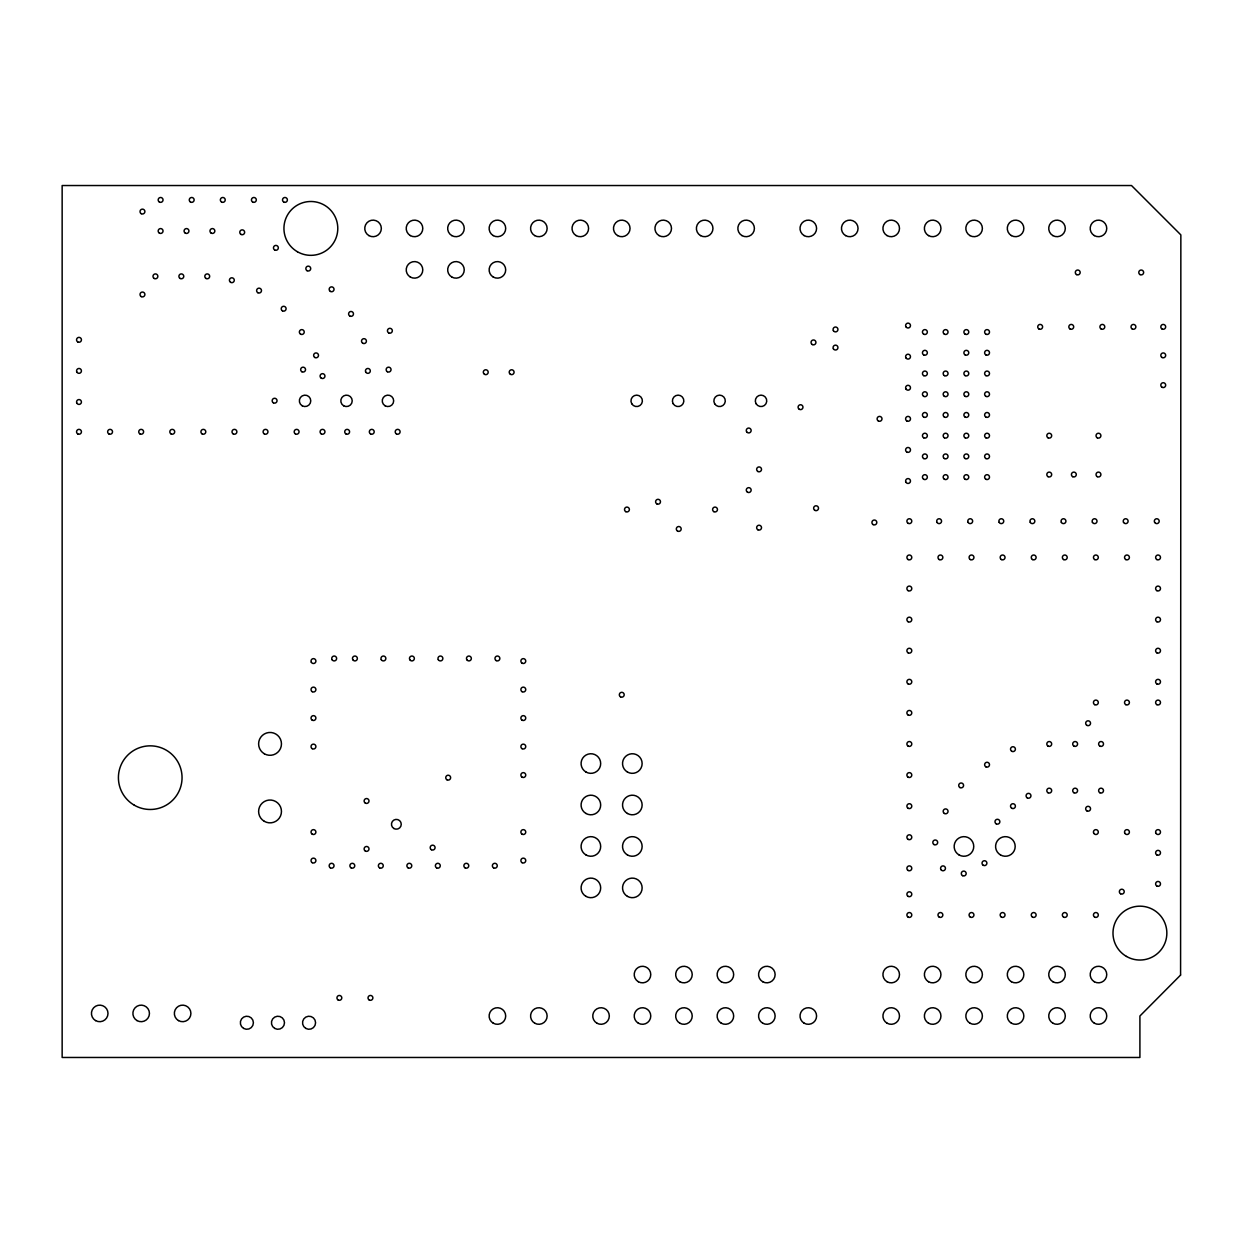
<?xml version="1.0" encoding="UTF-8"?>
<svg xmlns="http://www.w3.org/2000/svg" width="1243" height="1243" viewBox="0 0 1243 1243"><rect width="100%" height="100%" fill="white"/><g stroke="black" fill="none" stroke-linecap="round" stroke-linejoin="round"><path stroke-width="1.5" d="M1180.586 975.071L1139.909 1016.013L1139.909 1057.467L62.15 1057.467L62.15 185.533L1131.503 185.533L1180.85 234.896L1180.586 975.071M1126.453 956.426A26.926 26.926 0 0 0 1166.851 933.105A26.926 26.926 0 0 0 1126.453 909.783A26.926 26.926 0 0 0 1126.453 956.426M297.403 251.739A26.926 26.926 0 0 0 337.785 228.417A26.926 26.926 0 0 0 297.403 205.095A26.926 26.926 0 0 0 297.403 251.739M134.322 805.215A31.821 31.821 0 0 0 182.053 777.652A31.821 31.821 0 0 0 134.322 750.104A31.821 31.821 0 0 0 134.322 805.215M1076.516 274.579A2.455 2.455 0 0 0 1080.183 272.466A2.455 2.455 0 0 0 1076.516 270.337A2.455 2.455 0 0 0 1076.516 274.579M338.143 999.994A2.455 2.455 0 0 0 341.809 997.88A2.455 2.455 0 0 0 338.143 995.767A2.455 2.455 0 0 0 338.143 999.994M365.333 803.102A2.455 2.455 0 0 0 369.016 800.974A2.455 2.455 0 0 0 365.333 798.861A2.455 2.455 0 0 0 365.333 803.102M365.333 851.035A2.455 2.455 0 0 0 369.016 848.907A2.455 2.455 0 0 0 365.333 846.794A2.455 2.455 0 0 0 365.333 851.035M1097.243 437.8A2.455 2.455 0 0 0 1100.91 435.671A2.455 2.455 0 0 0 1097.243 433.558A2.455 2.455 0 0 0 1097.243 437.8M1048.02 437.8A2.455 2.455 0 0 0 1051.687 435.671A2.455 2.455 0 0 0 1048.02 433.558A2.455 2.455 0 0 0 1048.02 437.8M1048.02 476.659A2.455 2.455 0 0 0 1051.687 474.531A2.455 2.455 0 0 0 1048.02 472.418A2.455 2.455 0 0 0 1048.02 476.659M1097.243 476.659A2.455 2.455 0 0 0 1100.91 474.531A2.455 2.455 0 0 0 1097.243 472.418A2.455 2.455 0 0 0 1097.243 476.659M1072.631 476.659A2.455 2.455 0 0 0 1076.298 474.531A2.455 2.455 0 0 0 1072.631 472.418A2.455 2.455 0 0 0 1072.631 476.659M878.319 420.957A2.455 2.455 0 0 0 882.002 418.829A2.455 2.455 0 0 0 878.319 416.716A2.455 2.455 0 0 0 878.319 420.957M833.385 330.669A2.455 2.455 0 0 0 837.627 330.669A2.455 2.455 0 0 0 835.498 327.002A2.455 2.455 0 0 0 833.385 330.669M985.839 458.527A2.455 2.455 0 0 0 989.506 456.399A2.455 2.455 0 0 0 985.839 454.285A2.455 2.455 0 0 0 985.839 458.527M985.839 437.8A2.455 2.455 0 0 0 989.506 435.671A2.455 2.455 0 0 0 985.839 433.558A2.455 2.455 0 0 0 985.839 437.8M985.839 417.073A2.455 2.455 0 0 0 989.506 414.944A2.455 2.455 0 0 0 985.839 412.831A2.455 2.455 0 0 0 985.839 417.073M985.839 396.346A2.455 2.455 0 0 0 989.506 394.217A2.455 2.455 0 0 0 985.839 392.104A2.455 2.455 0 0 0 985.839 396.346M985.839 375.619A2.455 2.455 0 0 0 989.506 373.49A2.455 2.455 0 0 0 985.839 371.377A2.455 2.455 0 0 0 985.839 375.619M985.839 354.892A2.455 2.455 0 0 0 989.506 352.763A2.455 2.455 0 0 0 985.839 350.65A2.455 2.455 0 0 0 985.839 354.892M985.839 334.165A2.455 2.455 0 0 0 989.506 332.052A2.455 2.455 0 0 0 985.839 329.923A2.455 2.455 0 0 0 985.839 334.165M985.839 479.254A2.455 2.455 0 0 0 989.506 477.126A2.455 2.455 0 0 0 985.839 475.012A2.455 2.455 0 0 0 985.839 479.254M923.658 458.527A2.455 2.455 0 0 0 927.34 456.399A2.455 2.455 0 0 0 923.658 454.285A2.455 2.455 0 0 0 923.658 458.527M923.658 437.8A2.455 2.455 0 0 0 927.34 435.671A2.455 2.455 0 0 0 923.658 433.558A2.455 2.455 0 0 0 923.658 437.8M923.658 417.073A2.455 2.455 0 0 0 927.34 414.944A2.455 2.455 0 0 0 923.658 412.831A2.455 2.455 0 0 0 923.658 417.073M923.658 396.346A2.455 2.455 0 0 0 927.34 394.217A2.455 2.455 0 0 0 923.658 392.104A2.455 2.455 0 0 0 923.658 396.346M923.658 375.619A2.455 2.455 0 0 0 927.34 373.49A2.455 2.455 0 0 0 923.658 371.377A2.455 2.455 0 0 0 923.658 375.619M923.658 354.892A2.455 2.455 0 0 0 927.34 352.763A2.455 2.455 0 0 0 923.658 350.65A2.455 2.455 0 0 0 923.658 354.892M923.658 334.165A2.455 2.455 0 0 0 927.34 332.052A2.455 2.455 0 0 0 923.658 329.923A2.455 2.455 0 0 0 923.658 334.165M923.658 479.254A2.455 2.455 0 0 0 927.34 477.126A2.455 2.455 0 0 0 923.658 475.012A2.455 2.455 0 0 0 923.658 479.254M944.385 458.527A2.455 2.455 0 0 0 948.052 456.399A2.455 2.455 0 0 0 944.385 454.285A2.455 2.455 0 0 0 944.385 458.527M944.385 437.8A2.455 2.455 0 0 0 948.052 435.671A2.455 2.455 0 0 0 944.385 433.558A2.455 2.455 0 0 0 944.385 437.8M944.385 417.073A2.455 2.455 0 0 0 948.052 414.944A2.455 2.455 0 0 0 944.385 412.831A2.455 2.455 0 0 0 944.385 417.073M944.385 396.346A2.455 2.455 0 0 0 948.052 394.217A2.455 2.455 0 0 0 944.385 392.104A2.455 2.455 0 0 0 944.385 396.346M944.385 375.619A2.455 2.455 0 0 0 948.052 373.49A2.455 2.455 0 0 0 944.385 371.377A2.455 2.455 0 0 0 944.385 375.619M944.385 334.165A2.455 2.455 0 0 0 948.052 332.052A2.455 2.455 0 0 0 944.385 329.923A2.455 2.455 0 0 0 944.385 334.165M944.385 479.254A2.455 2.455 0 0 0 948.052 477.126A2.455 2.455 0 0 0 944.385 475.012A2.455 2.455 0 0 0 944.385 479.254M965.112 458.527A2.455 2.455 0 0 0 968.779 456.399A2.455 2.455 0 0 0 965.112 454.285A2.455 2.455 0 0 0 965.112 458.527M965.112 437.8A2.455 2.455 0 0 0 968.779 435.671A2.455 2.455 0 0 0 965.112 433.558A2.455 2.455 0 0 0 965.112 437.8M965.112 417.073A2.455 2.455 0 0 0 968.779 414.944A2.455 2.455 0 0 0 965.112 412.831A2.455 2.455 0 0 0 965.112 417.073M965.112 396.346A2.455 2.455 0 0 0 968.779 394.217A2.455 2.455 0 0 0 965.112 392.104A2.455 2.455 0 0 0 965.112 396.346M965.112 375.619A2.455 2.455 0 0 0 968.779 373.49A2.455 2.455 0 0 0 965.112 371.377A2.455 2.455 0 0 0 965.112 375.619M965.112 354.892A2.455 2.455 0 0 0 968.779 352.763A2.455 2.455 0 0 0 965.112 350.65A2.455 2.455 0 0 0 965.112 354.892M965.112 334.165A2.455 2.455 0 0 0 968.779 332.052A2.455 2.455 0 0 0 965.112 329.923A2.455 2.455 0 0 0 965.112 334.165M965.112 479.254A2.455 2.455 0 0 0 968.779 477.126A2.455 2.455 0 0 0 965.112 475.012A2.455 2.455 0 0 0 965.112 479.254M983.244 865.283A2.455 2.455 0 0 0 986.911 863.155A2.455 2.455 0 0 0 983.244 861.042A2.455 2.455 0 0 0 983.244 865.283M996.202 823.829A2.455 2.455 0 0 0 999.869 821.701A2.455 2.455 0 0 0 996.202 819.588A2.455 2.455 0 0 0 996.202 823.829M1011.74 808.276A2.455 2.455 0 0 0 1015.407 806.148A2.455 2.455 0 0 0 1011.74 804.035A2.455 2.455 0 0 0 1011.74 808.276M1027.293 797.913A2.455 2.455 0 0 0 1030.96 795.784A2.455 2.455 0 0 0 1027.293 793.671A2.455 2.455 0 0 0 1027.293 797.913M1048.02 792.739A2.455 2.455 0 0 0 1051.687 790.61A2.455 2.455 0 0 0 1048.02 788.497A2.455 2.455 0 0 0 1048.02 792.739M1073.921 792.739A2.455 2.455 0 0 0 1077.588 790.61A2.455 2.455 0 0 0 1073.921 788.497A2.455 2.455 0 0 0 1073.921 792.739M1099.837 792.739A2.455 2.455 0 0 0 1103.504 790.61A2.455 2.455 0 0 0 1099.837 788.497A2.455 2.455 0 0 0 1099.837 792.739M1099.837 746.095A2.455 2.455 0 0 0 1103.504 743.982A2.455 2.455 0 0 0 1099.837 741.853A2.455 2.455 0 0 0 1099.837 746.095M1073.921 746.095A2.455 2.455 0 0 0 1077.588 743.982A2.455 2.455 0 0 0 1073.921 741.853A2.455 2.455 0 0 0 1073.921 746.095M1048.02 746.095A2.455 2.455 0 0 0 1051.687 743.982A2.455 2.455 0 0 0 1048.02 741.853A2.455 2.455 0 0 0 1048.02 746.095M1011.74 751.285A2.455 2.455 0 0 0 1015.407 749.172A2.455 2.455 0 0 0 1011.74 747.043A2.455 2.455 0 0 0 1011.74 751.285M985.839 766.822A2.455 2.455 0 0 0 989.506 764.709A2.455 2.455 0 0 0 985.839 762.581A2.455 2.455 0 0 0 985.839 766.822M959.922 787.549A2.455 2.455 0 0 0 963.589 785.421A2.455 2.455 0 0 0 959.922 783.308A2.455 2.455 0 0 0 959.922 787.549M944.385 813.466A2.455 2.455 0 0 0 948.052 811.337A2.455 2.455 0 0 0 944.385 809.224A2.455 2.455 0 0 0 944.385 813.466M934.021 844.556A2.455 2.455 0 0 0 937.688 842.428A2.455 2.455 0 0 0 934.021 840.315A2.455 2.455 0 0 0 934.021 844.556M940.889 869.556A2.455 2.455 0 0 0 945.131 869.556A2.455 2.455 0 0 0 943.017 865.889A2.455 2.455 0 0 0 940.889 869.556M962.517 875.647A2.455 2.455 0 0 0 966.184 873.518A2.455 2.455 0 0 0 962.517 871.405A2.455 2.455 0 0 0 962.517 875.647M908.105 559.552A2.455 2.455 0 0 0 911.787 557.439A2.455 2.455 0 0 0 908.105 555.326A2.455 2.455 0 0 0 908.105 559.552M1032.467 559.552A2.455 2.455 0 0 0 1036.134 557.439A2.455 2.455 0 0 0 1032.467 555.326A2.455 2.455 0 0 0 1032.467 559.552M970.286 559.552A2.455 2.455 0 0 0 973.953 557.439A2.455 2.455 0 0 0 970.286 555.326A2.455 2.455 0 0 0 970.286 559.552M939.195 559.552A2.455 2.455 0 0 0 942.862 557.439A2.455 2.455 0 0 0 939.195 555.326A2.455 2.455 0 0 0 939.195 559.552M1001.376 559.552A2.455 2.455 0 0 0 1005.043 557.439A2.455 2.455 0 0 0 1001.376 555.326A2.455 2.455 0 0 0 1001.376 559.552M908.105 590.643A2.455 2.455 0 0 0 911.787 588.529A2.455 2.455 0 0 0 908.105 586.401A2.455 2.455 0 0 0 908.105 590.643M908.105 621.733A2.455 2.455 0 0 0 911.787 619.62A2.455 2.455 0 0 0 908.105 617.491A2.455 2.455 0 0 0 908.105 621.733M908.105 652.824A2.455 2.455 0 0 0 911.787 650.711A2.455 2.455 0 0 0 908.105 648.582A2.455 2.455 0 0 0 908.105 652.824M908.105 683.914A2.455 2.455 0 0 0 911.787 681.801A2.455 2.455 0 0 0 908.105 679.672A2.455 2.455 0 0 0 908.105 683.914M1063.557 559.552A2.455 2.455 0 0 0 1067.224 557.439A2.455 2.455 0 0 0 1063.557 555.326A2.455 2.455 0 0 0 1063.557 559.552M1094.648 559.552A2.455 2.455 0 0 0 1098.315 557.439A2.455 2.455 0 0 0 1094.648 555.326A2.455 2.455 0 0 0 1094.648 559.552M1125.738 559.552A2.455 2.455 0 0 0 1129.405 557.439A2.455 2.455 0 0 0 1125.738 555.326A2.455 2.455 0 0 0 1125.738 559.552M1156.829 559.552A2.455 2.455 0 0 0 1160.496 557.439A2.455 2.455 0 0 0 1156.829 555.326A2.455 2.455 0 0 0 1156.829 559.552M908.105 715.005A2.455 2.455 0 0 0 911.787 712.892A2.455 2.455 0 0 0 908.105 710.763A2.455 2.455 0 0 0 908.105 715.005M908.105 746.095A2.455 2.455 0 0 0 911.787 743.982A2.455 2.455 0 0 0 908.105 741.853A2.455 2.455 0 0 0 908.105 746.095M908.105 777.186A2.455 2.455 0 0 0 911.787 775.057A2.455 2.455 0 0 0 908.105 772.944A2.455 2.455 0 0 0 908.105 777.186M908.105 808.276A2.455 2.455 0 0 0 911.787 806.148A2.455 2.455 0 0 0 908.105 804.035A2.455 2.455 0 0 0 908.105 808.276M908.105 839.367A2.455 2.455 0 0 0 911.787 837.238A2.455 2.455 0 0 0 908.105 835.125A2.455 2.455 0 0 0 908.105 839.367M908.105 870.457A2.455 2.455 0 0 0 911.787 868.329A2.455 2.455 0 0 0 908.105 866.216A2.455 2.455 0 0 0 908.105 870.457M908.105 896.374A2.455 2.455 0 0 0 911.787 894.245A2.455 2.455 0 0 0 908.105 892.132A2.455 2.455 0 0 0 908.105 896.374M908.105 917.101A2.455 2.455 0 0 0 911.787 914.972A2.455 2.455 0 0 0 908.105 912.859A2.455 2.455 0 0 0 908.105 917.101M939.195 917.101A2.455 2.455 0 0 0 942.862 914.972A2.455 2.455 0 0 0 939.195 912.859A2.455 2.455 0 0 0 939.195 917.101M970.286 917.101A2.455 2.455 0 0 0 973.953 914.972A2.455 2.455 0 0 0 970.286 912.859A2.455 2.455 0 0 0 970.286 917.101M1001.376 917.101A2.455 2.455 0 0 0 1005.043 914.972A2.455 2.455 0 0 0 1001.376 912.859A2.455 2.455 0 0 0 1001.376 917.101M1032.467 917.101A2.455 2.455 0 0 0 1036.134 914.972A2.455 2.455 0 0 0 1032.467 912.859A2.455 2.455 0 0 0 1032.467 917.101M1063.557 917.101A2.455 2.455 0 0 0 1067.224 914.972A2.455 2.455 0 0 0 1063.557 912.859A2.455 2.455 0 0 0 1063.557 917.101M1094.648 917.101A2.455 2.455 0 0 0 1098.315 914.972A2.455 2.455 0 0 0 1094.648 912.859A2.455 2.455 0 0 0 1094.648 917.101M1120.564 893.779A2.455 2.455 0 0 0 1124.231 891.651A2.455 2.455 0 0 0 1120.564 889.537A2.455 2.455 0 0 0 1120.564 893.779M1156.829 886.01A2.455 2.455 0 0 0 1160.496 883.882A2.455 2.455 0 0 0 1156.829 881.769A2.455 2.455 0 0 0 1156.829 886.01M1156.829 854.92A2.455 2.455 0 0 0 1160.496 852.791A2.455 2.455 0 0 0 1156.829 850.678A2.455 2.455 0 0 0 1156.829 854.92M1156.829 590.643A2.455 2.455 0 0 0 1160.496 588.529A2.455 2.455 0 0 0 1156.829 586.401A2.455 2.455 0 0 0 1156.829 590.643M1156.829 621.733A2.455 2.455 0 0 0 1160.496 619.62A2.455 2.455 0 0 0 1156.829 617.491A2.455 2.455 0 0 0 1156.829 621.733M1156.829 652.824A2.455 2.455 0 0 0 1160.496 650.711A2.455 2.455 0 0 0 1156.829 648.582A2.455 2.455 0 0 0 1156.829 652.824M1156.829 683.914A2.455 2.455 0 0 0 1160.496 681.801A2.455 2.455 0 0 0 1156.829 679.672A2.455 2.455 0 0 0 1156.829 683.914M1155.928 833.292A2.455 2.455 0 0 0 1160.17 833.292A2.455 2.455 0 0 0 1158.041 829.625A2.455 2.455 0 0 0 1155.928 833.292M1124.837 833.292A2.455 2.455 0 0 0 1129.079 833.292A2.455 2.455 0 0 0 1126.95 829.625A2.455 2.455 0 0 0 1124.837 833.292M1093.747 833.292A2.455 2.455 0 0 0 1097.989 833.292A2.455 2.455 0 0 0 1095.875 829.625A2.455 2.455 0 0 0 1093.747 833.292M1086.879 810.871A2.455 2.455 0 0 0 1090.546 808.742A2.455 2.455 0 0 0 1086.879 806.629A2.455 2.455 0 0 0 1086.879 810.871M1156.829 704.641A2.455 2.455 0 0 0 1160.496 702.528A2.455 2.455 0 0 0 1156.829 700.399A2.455 2.455 0 0 0 1156.829 704.641M1125.738 704.641A2.455 2.455 0 0 0 1129.405 702.528A2.455 2.455 0 0 0 1125.738 700.399A2.455 2.455 0 0 0 1125.738 704.641M1094.648 704.641A2.455 2.455 0 0 0 1098.315 702.528A2.455 2.455 0 0 0 1094.648 700.399A2.455 2.455 0 0 0 1094.648 704.641M1086.879 725.368A2.455 2.455 0 0 0 1090.546 723.255A2.455 2.455 0 0 0 1086.879 721.126A2.455 2.455 0 0 0 1086.879 725.368M369.218 999.994A2.455 2.455 0 0 0 372.9 997.88A2.455 2.455 0 0 0 369.218 995.767A2.455 2.455 0 0 0 369.218 999.994M873.13 524.593A2.455 2.455 0 0 0 876.812 522.464A2.455 2.455 0 0 0 873.13 520.351A2.455 2.455 0 0 0 873.13 524.593M757.857 529.782A2.455 2.455 0 0 0 761.524 527.654A2.455 2.455 0 0 0 757.857 525.54A2.455 2.455 0 0 0 757.857 529.782M625.726 511.634A2.455 2.455 0 0 0 629.393 509.506A2.455 2.455 0 0 0 625.726 507.393A2.455 2.455 0 0 0 625.726 511.634M656.817 503.866A2.455 2.455 0 0 0 660.484 501.737A2.455 2.455 0 0 0 656.817 499.624A2.455 2.455 0 0 0 656.817 503.866M713.808 511.634A2.455 2.455 0 0 0 717.475 509.506A2.455 2.455 0 0 0 713.808 507.393A2.455 2.455 0 0 0 713.808 511.634M1139.986 274.579A2.455 2.455 0 0 0 1143.653 272.466A2.455 2.455 0 0 0 1139.986 270.337A2.455 2.455 0 0 0 1139.986 274.579M321.3 378.214A2.455 2.455 0 0 0 324.967 376.085A2.455 2.455 0 0 0 321.3 373.972A2.455 2.455 0 0 0 321.3 378.214M365.753 372.123A2.455 2.455 0 0 0 369.994 372.123A2.455 2.455 0 0 0 367.866 368.456A2.455 2.455 0 0 0 365.753 372.123M362.738 343.239A2.455 2.455 0 0 0 366.421 341.126A2.455 2.455 0 0 0 362.738 338.997A2.455 2.455 0 0 0 362.738 343.239M349.811 316.033A2.455 2.455 0 0 0 353.478 313.92A2.455 2.455 0 0 0 349.811 311.791A2.455 2.455 0 0 0 349.811 316.033M330.374 291.421A2.455 2.455 0 0 0 334.041 289.308A2.455 2.455 0 0 0 330.374 287.18A2.455 2.455 0 0 0 330.374 291.421M307.052 270.694A2.455 2.455 0 0 0 310.719 268.581A2.455 2.455 0 0 0 307.052 266.453A2.455 2.455 0 0 0 307.052 270.694M274.672 249.967A2.455 2.455 0 0 0 278.339 247.854A2.455 2.455 0 0 0 274.672 245.726A2.455 2.455 0 0 0 274.672 249.967M240.987 234.414A2.455 2.455 0 0 0 244.653 232.301A2.455 2.455 0 0 0 240.987 230.173A2.455 2.455 0 0 0 240.987 234.414M211.186 233.125A2.455 2.455 0 0 0 214.853 231.012A2.455 2.455 0 0 0 211.186 228.883A2.455 2.455 0 0 0 211.186 233.125M185.285 233.125A2.455 2.455 0 0 0 188.952 231.012A2.455 2.455 0 0 0 185.285 228.883A2.455 2.455 0 0 0 185.285 233.125M159.384 233.125A2.455 2.455 0 0 0 163.051 231.012A2.455 2.455 0 0 0 159.384 228.883A2.455 2.455 0 0 0 159.384 233.125M141.236 213.687A2.455 2.455 0 0 0 144.903 211.574A2.455 2.455 0 0 0 141.236 209.446A2.455 2.455 0 0 0 141.236 213.687M314.836 357.487A2.455 2.455 0 0 0 318.503 355.358A2.455 2.455 0 0 0 314.836 353.245A2.455 2.455 0 0 0 314.836 357.487M300.573 334.165A2.455 2.455 0 0 0 304.24 332.052A2.455 2.455 0 0 0 300.573 329.923A2.455 2.455 0 0 0 300.573 334.165M282.441 310.843A2.455 2.455 0 0 0 286.108 308.73A2.455 2.455 0 0 0 282.441 306.601A2.455 2.455 0 0 0 282.441 310.843M257.829 292.711A2.455 2.455 0 0 0 261.496 290.598A2.455 2.455 0 0 0 257.829 288.469A2.455 2.455 0 0 0 257.829 292.711M230.623 282.347A2.455 2.455 0 0 0 234.29 280.234A2.455 2.455 0 0 0 230.623 278.106A2.455 2.455 0 0 0 230.623 282.347M206.012 278.463A2.455 2.455 0 0 0 209.679 276.35A2.455 2.455 0 0 0 206.012 274.221A2.455 2.455 0 0 0 206.012 278.463M180.111 278.463A2.455 2.455 0 0 0 183.778 276.35A2.455 2.455 0 0 0 180.111 274.221A2.455 2.455 0 0 0 180.111 278.463M154.194 278.463A2.455 2.455 0 0 0 157.861 276.35A2.455 2.455 0 0 0 154.194 274.221A2.455 2.455 0 0 0 154.194 278.463M141.236 296.595A2.455 2.455 0 0 0 144.903 294.482A2.455 2.455 0 0 0 141.236 292.354A2.455 2.455 0 0 0 141.236 296.595M345.927 433.916A2.455 2.455 0 0 0 349.594 431.787A2.455 2.455 0 0 0 345.927 429.674A2.455 2.455 0 0 0 345.927 433.916M396.424 433.916A2.455 2.455 0 0 0 400.106 431.787A2.455 2.455 0 0 0 396.424 429.674A2.455 2.455 0 0 0 396.424 433.916M295.399 433.916A2.455 2.455 0 0 0 299.066 431.787A2.455 2.455 0 0 0 295.399 429.674A2.455 2.455 0 0 0 295.399 433.916M387.365 371.735A2.455 2.455 0 0 0 391.048 369.606A2.455 2.455 0 0 0 387.365 367.493A2.455 2.455 0 0 0 387.365 371.735M301.878 371.735A2.455 2.455 0 0 0 305.545 369.606A2.455 2.455 0 0 0 301.878 367.493A2.455 2.455 0 0 0 301.878 371.735M273.382 402.825A2.455 2.455 0 0 0 277.049 400.697A2.455 2.455 0 0 0 273.382 398.583A2.455 2.455 0 0 0 273.382 402.825M1162.019 328.975A2.455 2.455 0 0 0 1165.685 326.862A2.455 2.455 0 0 0 1162.019 324.734A2.455 2.455 0 0 0 1162.019 328.975M908.105 523.303A2.455 2.455 0 0 0 911.787 521.174A2.455 2.455 0 0 0 908.105 519.061A2.455 2.455 0 0 0 908.105 523.303M77.765 433.916A2.455 2.455 0 0 0 81.448 431.787A2.455 2.455 0 0 0 77.765 429.674A2.455 2.455 0 0 0 77.765 433.916M1030.276 522.402A2.455 2.455 0 0 0 1034.518 522.402A2.455 2.455 0 0 0 1032.405 518.735A2.455 2.455 0 0 0 1030.276 522.402M968.095 522.402A2.455 2.455 0 0 0 972.337 522.402A2.455 2.455 0 0 0 970.224 518.735A2.455 2.455 0 0 0 968.095 522.402M937.004 522.402A2.455 2.455 0 0 0 941.246 522.402A2.455 2.455 0 0 0 939.133 518.735A2.455 2.455 0 0 0 937.004 522.402M999.186 522.402A2.455 2.455 0 0 0 1003.427 522.402A2.455 2.455 0 0 0 1001.314 518.735A2.455 2.455 0 0 0 999.186 522.402M1061.367 522.402A2.455 2.455 0 0 0 1065.608 522.402A2.455 2.455 0 0 0 1063.495 518.735A2.455 2.455 0 0 0 1061.367 522.402M1092.457 522.402A2.455 2.455 0 0 0 1096.699 522.402A2.455 2.455 0 0 0 1094.586 518.735A2.455 2.455 0 0 0 1092.457 522.402M1123.548 522.402A2.455 2.455 0 0 0 1127.789 522.402A2.455 2.455 0 0 0 1125.661 518.735A2.455 2.455 0 0 0 1123.548 522.402M1154.638 522.402A2.455 2.455 0 0 0 1158.88 522.402A2.455 2.455 0 0 0 1156.751 518.735A2.455 2.455 0 0 0 1154.638 522.402M905.929 326.785A2.455 2.455 0 0 0 910.156 326.785A2.455 2.455 0 0 0 908.043 323.118A2.455 2.455 0 0 0 905.929 326.785M905.929 357.875A2.455 2.455 0 0 0 910.156 357.875A2.455 2.455 0 0 0 908.043 354.208A2.455 2.455 0 0 0 905.929 357.875M905.929 388.966A2.455 2.455 0 0 0 910.156 388.966A2.455 2.455 0 0 0 908.043 385.299A2.455 2.455 0 0 0 905.929 388.966M906.815 420.957A2.455 2.455 0 0 0 910.497 418.829A2.455 2.455 0 0 0 906.815 416.716A2.455 2.455 0 0 0 906.815 420.957M906.815 452.048A2.455 2.455 0 0 0 910.497 449.919A2.455 2.455 0 0 0 906.815 447.806A2.455 2.455 0 0 0 906.815 452.048M905.929 482.237A2.455 2.455 0 0 0 910.156 482.237A2.455 2.455 0 0 0 908.043 478.571A2.455 2.455 0 0 0 905.929 482.237M1038.946 328.975A2.455 2.455 0 0 0 1042.613 326.862A2.455 2.455 0 0 0 1038.946 324.734A2.455 2.455 0 0 0 1038.946 328.975M1070.037 328.975A2.455 2.455 0 0 0 1073.703 326.862A2.455 2.455 0 0 0 1070.037 324.734A2.455 2.455 0 0 0 1070.037 328.975M1101.127 328.975A2.455 2.455 0 0 0 1104.794 326.862A2.455 2.455 0 0 0 1101.127 324.734A2.455 2.455 0 0 0 1101.127 328.975M1132.218 328.975A2.455 2.455 0 0 0 1135.884 326.862A2.455 2.455 0 0 0 1132.218 324.734A2.455 2.455 0 0 0 1132.218 328.975M1162.019 357.487A2.455 2.455 0 0 0 1165.685 355.358A2.455 2.455 0 0 0 1162.019 353.245A2.455 2.455 0 0 0 1162.019 357.487M1162.019 387.272A2.455 2.455 0 0 0 1165.685 385.144A2.455 2.455 0 0 0 1162.019 383.03A2.455 2.455 0 0 0 1162.019 387.272M321.3 433.916A2.455 2.455 0 0 0 324.967 431.787A2.455 2.455 0 0 0 321.3 429.674A2.455 2.455 0 0 0 321.3 433.916M370.538 433.916A2.455 2.455 0 0 0 374.205 431.787A2.455 2.455 0 0 0 370.538 429.674A2.455 2.455 0 0 0 370.538 433.916M171.037 433.916A2.455 2.455 0 0 0 174.704 431.787A2.455 2.455 0 0 0 171.037 429.674A2.455 2.455 0 0 0 171.037 433.916M108.856 433.916A2.455 2.455 0 0 0 112.523 431.787A2.455 2.455 0 0 0 108.856 429.674A2.455 2.455 0 0 0 108.856 433.916M139.946 433.916A2.455 2.455 0 0 0 143.613 431.787A2.455 2.455 0 0 0 139.946 429.674A2.455 2.455 0 0 0 139.946 433.916M202.127 433.916A2.455 2.455 0 0 0 205.794 431.787A2.455 2.455 0 0 0 202.127 429.674A2.455 2.455 0 0 0 202.127 433.916M233.218 433.916A2.455 2.455 0 0 0 236.885 431.787A2.455 2.455 0 0 0 233.218 429.674A2.455 2.455 0 0 0 233.218 433.916M264.308 433.916A2.455 2.455 0 0 0 267.975 431.787A2.455 2.455 0 0 0 264.308 429.674A2.455 2.455 0 0 0 264.308 433.916M77.765 341.934A2.455 2.455 0 0 0 81.448 339.821A2.455 2.455 0 0 0 77.765 337.692A2.455 2.455 0 0 0 77.765 341.934M76.88 372.123A2.455 2.455 0 0 0 81.106 372.123A2.455 2.455 0 0 0 78.993 368.456A2.455 2.455 0 0 0 76.88 372.123M76.88 403.214A2.455 2.455 0 0 0 81.106 403.214A2.455 2.455 0 0 0 78.993 399.547A2.455 2.455 0 0 0 76.88 403.214M221.565 202.034A2.455 2.455 0 0 0 225.232 199.921A2.455 2.455 0 0 0 221.565 197.792A2.455 2.455 0 0 0 221.565 202.034M159.384 202.034A2.455 2.455 0 0 0 163.051 199.921A2.455 2.455 0 0 0 159.384 197.792A2.455 2.455 0 0 0 159.384 202.034M190.474 202.034A2.455 2.455 0 0 0 194.141 199.921A2.455 2.455 0 0 0 190.474 197.792A2.455 2.455 0 0 0 190.474 202.034M252.655 202.034A2.455 2.455 0 0 0 256.322 199.921A2.455 2.455 0 0 0 252.655 197.792A2.455 2.455 0 0 0 252.655 202.034M283.73 202.034A2.455 2.455 0 0 0 287.397 199.921A2.455 2.455 0 0 0 283.73 197.792A2.455 2.455 0 0 0 283.73 202.034M388.655 332.875A2.455 2.455 0 0 0 392.337 330.762A2.455 2.455 0 0 0 388.655 328.634A2.455 2.455 0 0 0 388.655 332.875M620.537 696.872A2.455 2.455 0 0 0 624.204 694.759A2.455 2.455 0 0 0 620.537 692.631A2.455 2.455 0 0 0 620.537 696.872M393.922 828.522A4.894 4.894 0 0 0 401.256 824.28A4.894 4.894 0 0 0 393.922 820.038A4.894 4.894 0 0 0 393.922 828.522M312.242 691.683A2.455 2.455 0 0 0 315.908 689.57A2.455 2.455 0 0 0 312.242 687.441A2.455 2.455 0 0 0 312.242 691.683M312.242 720.194A2.455 2.455 0 0 0 315.908 718.081A2.455 2.455 0 0 0 312.242 715.952A2.455 2.455 0 0 0 312.242 720.194M312.242 748.69A2.455 2.455 0 0 0 315.908 746.577A2.455 2.455 0 0 0 312.242 744.448A2.455 2.455 0 0 0 312.242 748.69M312.242 834.193A2.455 2.455 0 0 0 315.908 832.064A2.455 2.455 0 0 0 312.242 829.951A2.455 2.455 0 0 0 312.242 834.193M311.34 662.301A2.455 2.455 0 0 0 315.582 662.301A2.455 2.455 0 0 0 313.454 658.619A2.455 2.455 0 0 0 311.34 662.301M312.242 862.689A2.455 2.455 0 0 0 315.908 860.56A2.455 2.455 0 0 0 312.242 858.447A2.455 2.455 0 0 0 312.242 862.689M522.091 691.683A2.455 2.455 0 0 0 525.758 689.57A2.455 2.455 0 0 0 522.091 687.441A2.455 2.455 0 0 0 522.091 691.683M522.091 720.194A2.455 2.455 0 0 0 525.758 718.081A2.455 2.455 0 0 0 522.091 715.952A2.455 2.455 0 0 0 522.091 720.194M522.091 748.69A2.455 2.455 0 0 0 525.758 746.577A2.455 2.455 0 0 0 522.091 744.448A2.455 2.455 0 0 0 522.091 748.69M522.091 777.186A2.455 2.455 0 0 0 525.758 775.057A2.455 2.455 0 0 0 522.091 772.944A2.455 2.455 0 0 0 522.091 777.186M522.091 834.193A2.455 2.455 0 0 0 525.758 832.064A2.455 2.455 0 0 0 522.091 829.951A2.455 2.455 0 0 0 522.091 834.193M522.091 663.187A2.455 2.455 0 0 0 525.758 661.074A2.455 2.455 0 0 0 522.091 658.945A2.455 2.455 0 0 0 522.091 663.187M522.091 862.689A2.455 2.455 0 0 0 525.758 860.56A2.455 2.455 0 0 0 522.091 858.447A2.455 2.455 0 0 0 522.091 862.689M493.58 867.863A2.455 2.455 0 0 0 497.262 865.734A2.455 2.455 0 0 0 493.58 863.621A2.455 2.455 0 0 0 493.58 867.863M465.084 867.863A2.455 2.455 0 0 0 468.766 865.734A2.455 2.455 0 0 0 465.084 863.621A2.455 2.455 0 0 0 465.084 867.863M436.588 867.863A2.455 2.455 0 0 0 440.271 865.734A2.455 2.455 0 0 0 436.588 863.621A2.455 2.455 0 0 0 436.588 867.863M408.092 867.863A2.455 2.455 0 0 0 411.775 865.734A2.455 2.455 0 0 0 408.092 863.621A2.455 2.455 0 0 0 408.092 867.863M379.581 867.863A2.455 2.455 0 0 0 383.264 865.734A2.455 2.455 0 0 0 379.581 863.621A2.455 2.455 0 0 0 379.581 867.863M351.101 867.863A2.455 2.455 0 0 0 354.768 865.734A2.455 2.455 0 0 0 351.101 863.621A2.455 2.455 0 0 0 351.101 867.863M330.374 867.863A2.455 2.455 0 0 0 334.041 865.734A2.455 2.455 0 0 0 330.374 863.621A2.455 2.455 0 0 0 330.374 867.863M496.175 660.592A2.455 2.455 0 0 0 499.857 658.479A2.455 2.455 0 0 0 496.175 656.351A2.455 2.455 0 0 0 496.175 660.592M466.793 659.707A2.455 2.455 0 0 0 471.019 659.707A2.455 2.455 0 0 0 468.906 656.024A2.455 2.455 0 0 0 466.793 659.707M438.297 659.707A2.455 2.455 0 0 0 442.539 659.707A2.455 2.455 0 0 0 440.41 656.024A2.455 2.455 0 0 0 438.297 659.707M409.786 659.707A2.455 2.455 0 0 0 414.028 659.707A2.455 2.455 0 0 0 411.899 656.024A2.455 2.455 0 0 0 409.786 659.707M381.29 659.707A2.455 2.455 0 0 0 385.532 659.707A2.455 2.455 0 0 0 383.403 656.024A2.455 2.455 0 0 0 381.29 659.707M352.794 659.707A2.455 2.455 0 0 0 357.036 659.707A2.455 2.455 0 0 0 354.908 656.024A2.455 2.455 0 0 0 352.794 659.707M332.067 659.707A2.455 2.455 0 0 0 336.309 659.707A2.455 2.455 0 0 0 334.181 656.024A2.455 2.455 0 0 0 332.067 659.707M484.521 374.329A2.455 2.455 0 0 0 488.204 372.201A2.455 2.455 0 0 0 484.521 370.088A2.455 2.455 0 0 0 484.521 374.329M510.422 374.329A2.455 2.455 0 0 0 514.089 372.201A2.455 2.455 0 0 0 510.422 370.088A2.455 2.455 0 0 0 510.422 374.329M812.254 344.529A2.455 2.455 0 0 0 815.936 342.415A2.455 2.455 0 0 0 812.254 340.287A2.455 2.455 0 0 0 812.254 344.529M747.494 492.212A2.455 2.455 0 0 0 751.16 490.084A2.455 2.455 0 0 0 747.494 487.971A2.455 2.455 0 0 0 747.494 492.212M833.385 348.801A2.455 2.455 0 0 0 837.627 348.801A2.455 2.455 0 0 0 835.498 345.134A2.455 2.455 0 0 0 833.385 348.801M814.833 510.345A2.455 2.455 0 0 0 818.515 508.216A2.455 2.455 0 0 0 814.833 506.103A2.455 2.455 0 0 0 814.833 510.345M799.296 409.304A2.455 2.455 0 0 0 802.978 407.176A2.455 2.455 0 0 0 799.296 405.063A2.455 2.455 0 0 0 799.296 409.304M746.592 431.709A2.455 2.455 0 0 0 750.834 431.709A2.455 2.455 0 0 0 748.706 428.043A2.455 2.455 0 0 0 746.592 431.709M757.857 471.485A2.455 2.455 0 0 0 761.524 469.357A2.455 2.455 0 0 0 757.857 467.244A2.455 2.455 0 0 0 757.857 471.485M677.528 531.072A2.455 2.455 0 0 0 681.195 528.943A2.455 2.455 0 0 0 677.528 526.83A2.455 2.455 0 0 0 677.528 531.072M431.399 849.73A2.455 2.455 0 0 0 435.081 847.602A2.455 2.455 0 0 0 431.399 845.489A2.455 2.455 0 0 0 431.399 849.73M446.952 779.781A2.455 2.455 0 0 0 450.634 777.652A2.455 2.455 0 0 0 446.952 775.539A2.455 2.455 0 0 0 446.952 779.781M887.051 981.737A8.297 8.297 0 0 0 899.497 974.559A8.297 8.297 0 0 0 887.051 967.38A8.297 8.297 0 0 0 887.051 981.737M928.505 981.737A8.297 8.297 0 0 0 940.951 974.559A8.297 8.297 0 0 0 928.505 967.38A8.297 8.297 0 0 0 928.505 981.737M969.96 981.737A8.297 8.297 0 0 0 982.39 974.559A8.297 8.297 0 0 0 969.96 967.38A8.297 8.297 0 0 0 969.96 981.737M1011.414 981.737A8.297 8.297 0 0 0 1023.844 974.559A8.297 8.297 0 0 0 1011.414 967.38A8.297 8.297 0 0 0 1011.414 981.737M1052.868 981.737A8.297 8.297 0 0 0 1065.298 974.559A8.297 8.297 0 0 0 1052.868 967.38A8.297 8.297 0 0 0 1052.868 981.737M1094.322 981.737A8.297 8.297 0 0 0 1106.752 974.559A8.297 8.297 0 0 0 1094.322 967.38A8.297 8.297 0 0 0 1094.322 981.737M638.343 981.737A8.297 8.297 0 0 0 650.773 974.559A8.297 8.297 0 0 0 638.343 967.38A8.297 8.297 0 0 0 638.343 981.737M679.797 981.737A8.297 8.297 0 0 0 692.227 974.559A8.297 8.297 0 0 0 679.797 967.38A8.297 8.297 0 0 0 679.797 981.737M721.251 981.737A8.297 8.297 0 0 0 733.681 974.559A8.297 8.297 0 0 0 721.251 967.38A8.297 8.297 0 0 0 721.251 981.737M762.705 981.737A8.297 8.297 0 0 0 775.135 974.559A8.297 8.297 0 0 0 762.705 967.38A8.297 8.297 0 0 0 762.705 981.737M95.571 1020.596A8.297 8.297 0 0 0 108.001 1013.418A8.297 8.297 0 0 0 95.571 1006.24A8.297 8.297 0 0 0 95.571 1020.596M137.025 1020.596A8.297 8.297 0 0 0 149.455 1013.418A8.297 8.297 0 0 0 137.025 1006.24A8.297 8.297 0 0 0 137.025 1020.596M178.479 1020.596A8.297 8.297 0 0 0 190.909 1013.418A8.297 8.297 0 0 0 178.479 1006.24A8.297 8.297 0 0 0 178.479 1020.596M410.345 277.049A8.297 8.297 0 0 0 422.791 269.871A8.297 8.297 0 0 0 410.345 262.693A8.297 8.297 0 0 0 410.345 277.049M451.799 277.049A8.297 8.297 0 0 0 464.245 269.871A8.297 8.297 0 0 0 451.799 262.693A8.297 8.297 0 0 0 451.799 277.049M493.253 277.049A8.297 8.297 0 0 0 505.699 269.871A8.297 8.297 0 0 0 493.253 262.693A8.297 8.297 0 0 0 493.253 277.049M493.253 1023.191A8.297 8.297 0 0 0 505.699 1016.013A8.297 8.297 0 0 0 493.253 1008.834A8.297 8.297 0 0 0 493.253 1023.191M534.708 1023.191A8.297 8.297 0 0 0 547.138 1016.013A8.297 8.297 0 0 0 534.708 1008.834A8.297 8.297 0 0 0 534.708 1023.191M274.703 1028.412A6.526 6.526 0 0 0 284.492 1022.756A6.526 6.526 0 0 0 274.703 1017.1A6.526 6.526 0 0 0 274.703 1028.412M305.794 1028.412A6.526 6.526 0 0 0 315.582 1022.756A6.526 6.526 0 0 0 305.794 1017.1A6.526 6.526 0 0 0 305.794 1028.412M243.612 1028.412A6.526 6.526 0 0 0 253.401 1022.756A6.526 6.526 0 0 0 243.612 1017.1A6.526 6.526 0 0 0 243.612 1028.412M585.981 854.935A9.789 9.789 0 0 0 600.68 846.452A9.789 9.789 0 0 0 585.981 837.968A9.789 9.789 0 0 0 585.981 854.935M585.981 813.481A9.789 9.789 0 0 0 600.68 804.998A9.789 9.789 0 0 0 585.981 796.514A9.789 9.789 0 0 0 585.981 813.481M627.435 896.374A9.789 9.789 0 0 0 642.134 887.906A9.789 9.789 0 0 0 627.435 879.423A9.789 9.789 0 0 0 627.435 896.374M627.435 854.935A9.789 9.789 0 0 0 642.134 846.452A9.789 9.789 0 0 0 627.435 837.968A9.789 9.789 0 0 0 627.435 854.935M627.435 813.481A9.789 9.789 0 0 0 642.134 804.998A9.789 9.789 0 0 0 627.435 796.514A9.789 9.789 0 0 0 627.435 813.481M627.435 772.027A9.789 9.789 0 0 0 642.134 763.544A9.789 9.789 0 0 0 627.435 755.06A9.789 9.789 0 0 0 627.435 772.027M959.052 854.935A9.789 9.789 0 0 0 973.751 846.452A9.789 9.789 0 0 0 959.052 837.968A9.789 9.789 0 0 0 959.052 854.935M1000.491 854.935A9.789 9.789 0 0 0 1015.189 846.452A9.789 9.789 0 0 0 1000.491 837.968A9.789 9.789 0 0 0 1000.491 854.935M585.981 772.027A9.789 9.789 0 0 0 600.68 763.544A9.789 9.789 0 0 0 585.981 755.06A9.789 9.789 0 0 0 585.981 772.027M585.981 896.374A9.789 9.789 0 0 0 600.68 887.906A9.789 9.789 0 0 0 585.981 879.423A9.789 9.789 0 0 0 585.981 896.374M714.632 403.711A5.718 5.718 0 0 0 724.529 403.711A5.718 5.718 0 0 0 719.588 395.134A5.718 5.718 0 0 0 714.632 403.711M631.724 403.711A5.718 5.718 0 0 0 641.621 403.711A5.718 5.718 0 0 0 636.68 395.134A5.718 5.718 0 0 0 631.724 403.711M385.097 405.793A5.718 5.718 0 0 0 393.674 400.852A5.718 5.718 0 0 0 385.097 395.896A5.718 5.718 0 0 0 385.097 405.793M302.204 405.793A5.718 5.718 0 0 0 310.766 400.852A5.718 5.718 0 0 0 302.204 395.896A5.718 5.718 0 0 0 302.204 405.793M343.658 405.793A5.718 5.718 0 0 0 352.22 400.852A5.718 5.718 0 0 0 343.658 395.896A5.718 5.718 0 0 0 343.658 405.793M756.086 403.711A5.718 5.718 0 0 0 765.983 403.711A5.718 5.718 0 0 0 761.027 395.134A5.718 5.718 0 0 0 756.086 403.711M673.178 403.711A5.718 5.718 0 0 0 683.075 403.711A5.718 5.718 0 0 0 678.134 395.134A5.718 5.718 0 0 0 673.178 403.711M368.891 235.595A8.297 8.297 0 0 0 381.337 228.417A8.297 8.297 0 0 0 368.891 221.238A8.297 8.297 0 0 0 368.891 235.595M410.345 235.595A8.297 8.297 0 0 0 422.791 228.417A8.297 8.297 0 0 0 410.345 221.238A8.297 8.297 0 0 0 410.345 235.595M264.324 753.771A11.42 11.42 0 0 0 281.462 743.873A11.42 11.42 0 0 0 264.324 733.991A11.42 11.42 0 0 0 264.324 753.771M264.324 821.328A11.42 11.42 0 0 0 281.462 811.446A11.42 11.42 0 0 0 264.324 801.549A11.42 11.42 0 0 0 264.324 821.328M638.343 1023.191A8.297 8.297 0 0 0 650.773 1016.013A8.297 8.297 0 0 0 638.343 1008.834A8.297 8.297 0 0 0 638.343 1023.191M679.797 1023.191A8.297 8.297 0 0 0 692.227 1016.013A8.297 8.297 0 0 0 679.797 1008.834A8.297 8.297 0 0 0 679.797 1023.191M887.051 1023.191A8.297 8.297 0 0 0 899.497 1016.013A8.297 8.297 0 0 0 887.051 1008.834A8.297 8.297 0 0 0 887.051 1023.191M928.505 1023.191A8.297 8.297 0 0 0 940.951 1016.013A8.297 8.297 0 0 0 928.505 1008.834A8.297 8.297 0 0 0 928.505 1023.191M969.96 1023.191A8.297 8.297 0 0 0 982.39 1016.013A8.297 8.297 0 0 0 969.96 1008.834A8.297 8.297 0 0 0 969.96 1023.191M1011.414 1023.191A8.297 8.297 0 0 0 1023.844 1016.013A8.297 8.297 0 0 0 1011.414 1008.834A8.297 8.297 0 0 0 1011.414 1023.191M1052.868 1023.191A8.297 8.297 0 0 0 1065.298 1016.013A8.297 8.297 0 0 0 1052.868 1008.834A8.297 8.297 0 0 0 1052.868 1023.191M1094.322 1023.191A8.297 8.297 0 0 0 1106.752 1016.013A8.297 8.297 0 0 0 1094.322 1008.834A8.297 8.297 0 0 0 1094.322 1023.191M451.799 235.595A8.297 8.297 0 0 0 464.245 228.417A8.297 8.297 0 0 0 451.799 221.238A8.297 8.297 0 0 0 451.799 235.595M1011.414 235.595A8.297 8.297 0 0 0 1023.844 228.417A8.297 8.297 0 0 0 1011.414 221.238A8.297 8.297 0 0 0 1011.414 235.595M969.96 235.595A8.297 8.297 0 0 0 982.39 228.417A8.297 8.297 0 0 0 969.96 221.238A8.297 8.297 0 0 0 969.96 235.595M928.505 235.595A8.297 8.297 0 0 0 940.951 228.417A8.297 8.297 0 0 0 928.505 221.238A8.297 8.297 0 0 0 928.505 235.595M887.051 235.595A8.297 8.297 0 0 0 899.497 228.417A8.297 8.297 0 0 0 887.051 221.238A8.297 8.297 0 0 0 887.051 235.595M845.597 235.595A8.297 8.297 0 0 0 858.043 228.417A8.297 8.297 0 0 0 845.597 221.238A8.297 8.297 0 0 0 845.597 235.595M804.143 235.595A8.297 8.297 0 0 0 816.589 228.417A8.297 8.297 0 0 0 804.143 221.238A8.297 8.297 0 0 0 804.143 235.595M741.978 235.595A8.297 8.297 0 0 0 754.408 228.417A8.297 8.297 0 0 0 741.978 221.238A8.297 8.297 0 0 0 741.978 235.595M700.524 235.595A8.297 8.297 0 0 0 712.954 228.417A8.297 8.297 0 0 0 700.524 221.238A8.297 8.297 0 0 0 700.524 235.595M659.07 235.595A8.297 8.297 0 0 0 671.5 228.417A8.297 8.297 0 0 0 659.07 221.238A8.297 8.297 0 0 0 659.07 235.595M617.616 235.595A8.297 8.297 0 0 0 630.046 228.417A8.297 8.297 0 0 0 617.616 221.238A8.297 8.297 0 0 0 617.616 235.595M576.162 235.595A8.297 8.297 0 0 0 588.592 228.417A8.297 8.297 0 0 0 576.162 221.238A8.297 8.297 0 0 0 576.162 235.595M534.708 235.595A8.297 8.297 0 0 0 547.138 228.417A8.297 8.297 0 0 0 534.708 221.238A8.297 8.297 0 0 0 534.708 235.595M721.251 1023.191A8.297 8.297 0 0 0 733.681 1016.013A8.297 8.297 0 0 0 721.251 1008.834A8.297 8.297 0 0 0 721.251 1023.191M762.705 1023.191A8.297 8.297 0 0 0 775.135 1016.013A8.297 8.297 0 0 0 762.705 1008.834A8.297 8.297 0 0 0 762.705 1023.191M493.253 235.595A8.297 8.297 0 0 0 505.699 228.417A8.297 8.297 0 0 0 493.253 221.238A8.297 8.297 0 0 0 493.253 235.595M596.889 1023.191A8.297 8.297 0 0 0 609.319 1016.013A8.297 8.297 0 0 0 596.889 1008.834A8.297 8.297 0 0 0 596.889 1023.191M1094.322 235.595A8.297 8.297 0 0 0 1106.752 228.417A8.297 8.297 0 0 0 1094.322 221.238A8.297 8.297 0 0 0 1094.322 235.595M1052.868 235.595A8.297 8.297 0 0 0 1065.298 228.417A8.297 8.297 0 0 0 1052.868 221.238A8.297 8.297 0 0 0 1052.868 235.595M804.143 1023.191A8.297 8.297 0 0 0 816.589 1016.013A8.297 8.297 0 0 0 804.143 1008.834A8.297 8.297 0 0 0 804.143 1023.191"/></g></svg>
